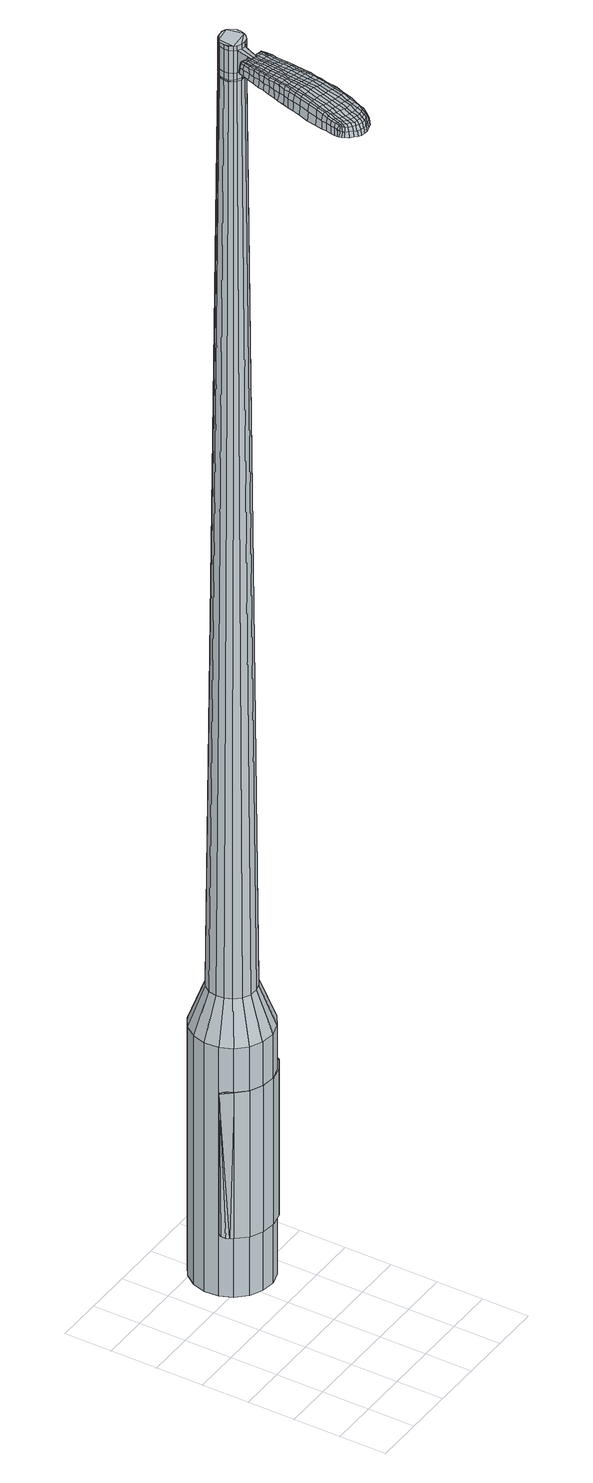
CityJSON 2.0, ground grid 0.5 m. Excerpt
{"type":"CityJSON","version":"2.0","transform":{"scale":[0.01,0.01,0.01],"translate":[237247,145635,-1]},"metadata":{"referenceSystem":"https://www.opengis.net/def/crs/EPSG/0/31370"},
"CityObjects":{
"object1":{"type":"GenericCityObject","attributes":{"cluster":580,"mean_distance_to_centroid":0.295,"new_centroid_x":237248.15,"new_centroid_y":145637.23,"mean_distance_to_camera":15.55,"H1":13.28,"H2":13.48,"Z_final":120.32,"cluster2":-1,"proj_x":237239.04,"proj_y":145634.64,"id_line":14352,"bearing_l":344.12,"distance":9.47,"orientation":"right","G_obj":254.12},"geometry":[{"type":"MultiSurface","lod":"2","boundaries":[[[0,1,2,3]],[[1,4,5,2]],[[4,6,7,5]],[[6,8,9,7]],[[8,10,11,9]],[[10,12,13,11]],[[12,14,15,13]],[[14,16,17,15]],[[16,18,19,17]],[[18,20,21,19]],[[20,22,23,21]],[[22,24,25,23]],[[24,26,27,25]],[[26,28,29,27]],[[28,30,31,29]],[[30,32,33,31]],[[32,34,35,33]],[[34,0,3,35]],[[36,37,38,39]],[[38,40,41,42]],[[41,43,42]],[[42,44,45,46]],[[45,47,46]],[[46,48,49,50]],[[49,51,50]],[[42,46,50,38]],[[50,52,39,38]],[[53,36,39]],[[2,5,7,35]],[[7,9,11,15]],[[11,13,15]],[[15,17,19,23]],[[19,21,23]],[[23,25,27,31]],[[27,29,31]],[[15,23,31,7]],[[31,33,35,7]],[[3,2,35]],[[1,0,54,55]],[[0,34,56,54]],[[34,32,57,56]],[[32,30,58,57]],[[30,28,59,58]],[[28,26,60,59]],[[26,24,61,60]],[[24,22,62,61]],[[22,20,63,62]],[[20,18,64,63]],[[18,16,65,64]],[[16,14,66,65]],[[14,12,67,66]],[[12,10,68,67]],[[10,8,69,68]],[[8,6,70,69]],[[6,4,71,70]],[[4,1,55,71]],[[55,54,72,73]],[[54,56,74,72]],[[56,57,75,74]],[[57,58,76,75]],[[58,59,77,76]],[[59,60,78,77]],[[60,61,79,78]],[[61,62,80,79]],[[62,63,81,80]],[[63,64,82,81]],[[64,65,83,82]],[[65,66,84,83]],[[66,67,85,84]],[[67,68,86,85]],[[68,69,87,86]],[[69,70,88,87]],[[70,71,89,88]],[[71,55,73,89]],[[72,90,91,73]],[[92,93,90,72]],[[94,95,93,92]],[[76,96,95,94]],[[77,97,96,76]],[[78,98,97,77]],[[99,100,98,78]],[[80,101,100,99]],[[102,103,101,80]],[[104,105,103,102]],[[106,107,105,104]],[[108,109,107,106]],[[85,110,109,108]],[[111,112,110,85]],[[87,113,112,111]],[[114,115,113,87]],[[89,116,115,114]],[[73,91,116,89]],[[117,118,119,120]],[[121,117,120,122]],[[123,121,122,124]],[[125,123,124,126]],[[127,125,126,128]],[[129,127,128,130]],[[131,129,130,132]],[[133,131,132,134]],[[135,133,134,136]],[[137,135,136,138]],[[139,137,138,140]],[[141,139,140,142]],[[143,141,142,144]],[[145,143,144,146]],[[147,145,146,148]],[[149,147,148,150]],[[74,92,72]],[[74,75,94,92]],[[75,76,94]],[[79,99,78]],[[79,80,99]],[[81,102,80]],[[81,82,104,102]],[[82,83,106,104]],[[83,84,108,106]],[[84,85,108]],[[86,111,85]],[[86,87,111]],[[88,114,87]],[[88,89,114]],[[151,115,116]],[[151,113,115]],[[152,112,113]],[[152,110,112]],[[153,109,110]],[[153,154,107,109]],[[154,155,105,107]],[[155,156,103,105]],[[156,101,103]],[[157,100,101]],[[157,98,100]],[[158,95,96]],[[158,159,93,95]],[[159,90,93]],[[39,52,149,160]],[[91,90,161,150]],[[53,39,160,118]],[[90,159,119,161]],[[36,53,118,117]],[[159,158,120,119]],[[37,36,117,121]],[[158,96,122,120]],[[38,37,121,123]],[[96,97,124,122]],[[40,38,123,125]],[[97,98,126,124]],[[41,40,125,127]],[[98,157,128,126]],[[43,41,127,129]],[[157,101,130,128]],[[42,43,129,131]],[[101,156,132,130]],[[44,42,131,133]],[[156,155,134,132]],[[45,44,133,135]],[[155,154,136,134]],[[47,45,135,137]],[[154,153,138,136]],[[46,47,137,139]],[[153,110,140,138]],[[48,46,139,141]],[[110,152,142,140]],[[49,48,141,143]],[[152,113,144,142]],[[51,49,143,145]],[[113,151,146,144]],[[50,51,145,147]],[[151,116,148,146]],[[52,50,147,149]],[[116,91,150,148]],[[149,150,162,163]],[[150,161,164,162]],[[161,119,165,164]],[[119,118,166,165]],[[118,160,167,166]],[[160,149,163,167]],[[168,169,170,171]],[[172,168,171,173]],[[168,172,174,175]],[[169,168,175,176]],[[177,178,179,180]],[[181,177,180,182]],[[177,181,183,184]],[[178,177,184,185]],[[186,187,188,189]],[[190,186,189,191]],[[186,190,192,193]],[[187,186,193,194]],[[195,196,197,198]],[[199,195,198,200]],[[195,199,201,202]],[[196,195,202,203]],[[204,205,206,207]],[[208,204,207,209]],[[204,208,210,211]],[[205,204,211,212]],[[213,214,215,216]],[[217,213,216,218]],[[213,217,219,220]],[[214,213,220,221]],[[222,223,224,225]],[[214,222,225,215]],[[222,214,221,226]],[[223,222,226,227]],[[228,229,230,231]],[[223,228,231,224]],[[228,223,227,232]],[[229,228,232,233]],[[234,172,173,235]],[[229,234,235,230]],[[234,229,233,236]],[[172,234,236,174]],[[237,238,239,240]],[[241,237,240,242]],[[237,241,243,244]],[[238,237,244,245]],[[246,247,248,249]],[[238,246,249,239]],[[246,238,245,250]],[[247,246,250,251]],[[252,253,254,255]],[[247,252,255,248]],[[252,247,251,256]],[[253,252,256,257]],[[258,259,260,261]],[[253,258,261,254]],[[258,253,257,262]],[[259,258,262,263]],[[264,169,176,265]],[[259,264,265,260]],[[264,259,263,266]],[[169,264,266,170]],[[267,268,269,270]],[[271,267,270,272]],[[267,271,273,274]],[[268,267,274,275]],[[276,277,278,279]],[[268,276,279,269]],[[276,268,275,280]],[[277,276,280,281]],[[282,283,284,285]],[[277,282,285,278]],[[282,277,281,286]],[[283,282,286,287]],[[288,181,182,289]],[[283,288,289,284]],[[288,283,287,290]],[[181,288,290,183]],[[291,292,293,294]],[[295,291,294,296]],[[291,295,297,298]],[[292,291,298,299]],[[300,301,302,303]],[[292,300,303,293]],[[300,292,299,304]],[[301,300,304,305]],[[306,307,308,309]],[[301,306,309,302]],[[306,301,305,310]],[[307,306,310,311]],[[312,313,314,315]],[[307,312,315,308]],[[312,307,311,316]],[[313,312,316,317]],[[318,178,185,319]],[[313,318,319,314]],[[318,313,317,320]],[[178,318,320,179]],[[321,207,206,322]],[[323,321,322,324]],[[321,323,325,326]],[[207,321,326,209]],[[327,323,324,328]],[[329,327,328,330]],[[327,329,331,332]],[[323,327,332,325]],[[333,329,330,334]],[[335,333,334,336]],[[333,335,337,338]],[[329,333,338,331]],[[339,335,336,340]],[[341,339,340,342]],[[339,341,343,344]],[[335,339,344,337]],[[345,341,342,346]],[[196,345,346,197]],[[345,196,203,347]],[[341,345,347,343]],[[348,349,194,193]],[[350,348,193,192]],[[348,350,351,352]],[[349,348,352,353]],[[354,355,353,352]],[[356,354,352,351]],[[354,356,357,358]],[[355,354,358,359]],[[360,361,359,358]],[[362,360,358,357]],[[360,362,363,364]],[[361,360,364,365]],[[366,367,365,364]],[[368,366,364,363]],[[366,368,201,199]],[[367,366,199,200]],[[369,370,371,372]],[[271,369,372,273]],[[369,271,272,373]],[[370,369,373,374]],[[375,190,191,376]],[[370,375,376,371]],[[375,370,374,377]],[[190,375,377,192]],[[378,379,380,381]],[[217,378,381,219]],[[378,217,218,382]],[[379,378,382,383]],[[384,385,386,387]],[[379,384,387,380]],[[384,379,383,388]],[[385,384,388,389]],[[390,187,194,391]],[[385,390,391,386]],[[390,385,389,392]],[[187,390,392,188]],[[393,394,395,396]],[[175,393,396,176]],[[393,175,174,397]],[[394,393,397,398]],[[399,400,401,402]],[[394,399,402,395]],[[399,394,398,403]],[[400,399,403,404]],[[405,198,197,406]],[[400,405,406,401]],[[405,400,404,407]],[[198,405,407,200]],[[408,409,410,411]],[[180,408,411,182]],[[408,180,179,412]],[[409,408,412,413]],[[414,202,201,415]],[[409,414,415,410]],[[414,409,413,416]],[[202,414,416,203]],[[417,418,419,420]],[[295,417,420,297]],[[417,295,296,421]],[[418,417,421,422]],[[423,208,209,424]],[[418,423,424,419]],[[423,418,422,425]],[[208,423,425,210]],[[426,427,428,429]],[[241,426,429,243]],[[426,241,242,430]],[[427,426,430,431]],[[432,433,434,435]],[[427,432,435,428]],[[432,427,431,436]],[[433,432,436,437]],[[438,205,212,439]],[[433,438,439,434]],[[438,433,437,440]],[[205,438,440,206]],[[441,442,431,430]],[[240,441,430,242]],[[441,240,239,443]],[[442,441,443,444]],[[445,446,437,436]],[[442,445,436,431]],[[445,442,444,447]],[[446,445,447,448]],[[449,322,206,440]],[[446,449,440,437]],[[449,446,448,450]],[[322,449,450,324]],[[451,452,453,454]],[[298,451,454,299]],[[451,298,297,420]],[[452,451,420,419]],[[455,326,325,456]],[[452,455,456,453]],[[455,452,419,424]],[[326,455,424,209]],[[457,458,444,443]],[[249,457,443,239]],[[457,249,248,459]],[[458,457,459,460]],[[461,462,448,447]],[[458,461,447,444]],[[461,458,460,463]],[[462,461,463,464]],[[465,328,324,450]],[[462,465,450,448]],[[465,462,464,466]],[[328,465,466,330]],[[467,468,469,470]],[[304,467,470,305]],[[467,304,299,454]],[[468,467,454,453]],[[471,332,331,472]],[[468,471,472,469]],[[471,468,453,456]],[[332,471,456,325]],[[473,474,460,459]],[[255,473,459,248]],[[473,255,254,475]],[[474,473,475,476]],[[477,478,464,463]],[[474,477,463,460]],[[477,474,476,479]],[[478,477,479,480]],[[481,334,330,466]],[[478,481,466,464]],[[481,478,480,482]],[[334,481,482,336]],[[483,484,485,486]],[[310,483,486,311]],[[483,310,305,470]],[[484,483,470,469]],[[487,338,337,488]],[[484,487,488,485]],[[487,484,469,472]],[[338,487,472,331]],[[489,490,476,475]],[[261,489,475,254]],[[489,261,260,491]],[[490,489,491,492]],[[493,494,480,479]],[[490,493,479,476]],[[493,490,492,495]],[[494,493,495,496]],[[497,340,336,482]],[[494,497,482,480]],[[497,494,496,498]],[[340,497,498,342]],[[499,500,501,502]],[[316,499,502,317]],[[499,316,311,486]],[[500,499,486,485]],[[503,344,343,504]],[[500,503,504,501]],[[503,500,485,488]],[[344,503,488,337]],[[505,506,492,491]],[[265,505,491,260]],[[505,265,176,396]],[[506,505,396,395]],[[507,508,496,495]],[[506,507,495,492]],[[507,506,395,402]],[[508,507,402,401]],[[509,346,342,498]],[[508,509,498,496]],[[509,508,401,406]],[[346,509,406,197]],[[510,511,413,412]],[[320,510,412,179]],[[510,320,317,502]],[[511,510,502,501]],[[512,347,203,416]],[[511,512,416,413]],[[512,511,501,504]],[[347,512,504,343]],[[513,514,374,373]],[[270,513,373,272]],[[513,270,269,515]],[[514,513,515,516]],[[517,350,192,377]],[[514,517,377,374]],[[517,514,516,518]],[[350,517,518,351]],[[519,520,521,522]],[[220,519,522,221]],[[519,220,219,381]],[[520,519,381,380]],[[523,524,525,526]],[[520,523,526,521]],[[523,520,380,387]],[[524,523,387,386]],[[527,349,353,528]],[[524,527,528,525]],[[527,524,386,391]],[[349,527,391,194]],[[529,530,516,515]],[[279,529,515,269]],[[529,279,278,531]],[[530,529,531,532]],[[533,356,351,518]],[[530,533,518,516]],[[533,530,532,534]],[[356,533,534,357]],[[535,536,537,538]],[[226,535,538,227]],[[535,226,221,522]],[[536,535,522,521]],[[539,540,541,542]],[[536,539,542,537]],[[539,536,521,526]],[[540,539,526,525]],[[543,355,359,544]],[[540,543,544,541]],[[543,540,525,528]],[[355,543,528,353]],[[545,546,532,531]],[[285,545,531,278]],[[545,285,284,547]],[[546,545,547,548]],[[549,362,357,534]],[[546,549,534,532]],[[549,546,548,550]],[[362,549,550,363]],[[551,552,553,554]],[[232,551,554,233]],[[551,232,227,538]],[[552,551,538,537]],[[555,556,557,558]],[[552,555,558,553]],[[555,552,537,542]],[[556,555,542,541]],[[559,361,365,560]],[[556,559,560,557]],[[559,556,541,544]],[[361,559,544,359]],[[561,562,548,547]],[[289,561,547,284]],[[561,289,182,411]],[[562,561,411,410]],[[563,368,363,550]],[[562,563,550,548]],[[563,562,410,415]],[[368,563,415,201]],[[564,565,398,397]],[[236,564,397,174]],[[564,236,233,554]],[[565,564,554,553]],[[566,567,404,403]],[[565,566,403,398]],[[566,565,553,558]],[[567,566,558,557]],[[568,367,200,407]],[[567,568,407,404]],[[568,567,557,560]],[[367,568,560,365]],[[569,570,571,572]],[[572,571,573,574]],[[575,573,571,576]],[[576,571,570,577]],[[578,579,580,581]],[[581,580,582,583]],[[584,582,580,585]],[[585,580,579,586]],[[587,588,589,590]],[[590,589,591,592]],[[593,591,589,594]],[[594,589,588,595]],[[596,597,598,599]],[[599,598,600,601]],[[602,600,598,603]],[[603,598,597,604]],[[605,606,607,608]],[[608,607,609,610]],[[611,609,607,612]],[[612,607,606,613]],[[614,615,616,617]],[[617,616,618,619]],[[620,618,616,621]],[[621,616,615,622]],[[623,624,625,626]],[[626,625,615,614]],[[622,615,625,627]],[[627,625,624,628]],[[629,630,631,632]],[[632,631,624,623]],[[628,624,631,633]],[[633,631,630,634]],[[574,573,635,636]],[[636,635,630,629]],[[634,630,635,637]],[[637,635,573,575]],[[638,639,640,641]],[[641,640,642,643]],[[644,642,640,645]],[[645,640,639,646]],[[647,648,649,650]],[[650,649,639,638]],[[646,639,649,651]],[[651,649,648,652]],[[653,654,655,656]],[[656,655,648,647]],[[652,648,655,657]],[[657,655,654,658]],[[659,660,661,662]],[[662,661,654,653]],[[658,654,661,663]],[[663,661,660,664]],[[577,570,665,666]],[[666,665,660,659]],[[664,660,665,667]],[[667,665,570,569]],[[668,669,670,671]],[[671,670,672,673]],[[674,672,670,675]],[[675,670,669,676]],[[677,678,679,680]],[[680,679,669,668]],[[676,669,679,681]],[[681,679,678,682]],[[683,684,685,686]],[[686,685,678,677]],[[682,678,685,687]],[[687,685,684,688]],[[583,582,689,690]],[[690,689,684,683]],[[688,684,689,691]],[[691,689,582,584]],[[692,693,694,695]],[[695,694,696,697]],[[698,696,694,699]],[[699,694,693,700]],[[701,702,703,704]],[[704,703,693,692]],[[700,693,703,705]],[[705,703,702,706]],[[707,708,709,710]],[[710,709,702,701]],[[706,702,709,711]],[[711,709,708,712]],[[713,714,715,716]],[[716,715,708,707]],[[712,708,715,717]],[[717,715,714,718]],[[586,579,719,720]],[[720,719,714,713]],[[718,714,719,721]],[[721,719,579,578]],[[605,608,722,723]],[[723,722,724,725]],[[726,724,722,727]],[[727,722,608,610]],[[725,724,728,729]],[[729,728,730,731]],[[732,730,728,733]],[[733,728,724,726]],[[731,730,734,735]],[[735,734,736,737]],[[738,736,734,739]],[[739,734,730,732]],[[737,736,740,741]],[[741,740,742,743]],[[744,742,740,745]],[[745,740,736,738]],[[743,742,746,747]],[[747,746,597,596]],[[604,597,746,748]],[[748,746,742,744]],[[595,749,750,594]],[[594,750,751,593]],[[752,751,750,753]],[[753,750,749,754]],[[754,755,756,753]],[[753,756,757,752]],[[758,757,756,759]],[[759,756,755,760]],[[760,761,762,759]],[[759,762,763,758]],[[764,763,762,765]],[[765,762,761,766]],[[766,767,768,765]],[[765,768,769,764]],[[602,769,768,600]],[[600,768,767,601]],[[770,771,772,773]],[[773,772,672,674]],[[673,672,772,774]],[[774,772,771,775]],[[592,591,776,777]],[[777,776,771,770]],[[775,771,776,778]],[[778,776,591,593]],[[779,780,781,782]],[[782,781,618,620]],[[619,618,781,783]],[[783,781,780,784]],[[785,786,787,788]],[[788,787,780,779]],[[784,780,787,789]],[[789,787,786,790]],[[595,588,791,792]],[[792,791,786,785]],[[790,786,791,793]],[[793,791,588,587]],[[794,795,796,797]],[[797,796,576,577]],[[575,576,796,798]],[[798,796,795,799]],[[800,801,802,803]],[[803,802,795,794]],[[799,795,802,804]],[[804,802,801,805]],[[596,599,806,807]],[[807,806,801,800]],[[805,801,806,808]],[[808,806,599,601]],[[809,810,811,812]],[[812,811,581,583]],[[578,581,811,813]],[[813,811,810,814]],[[602,603,815,816]],[[816,815,810,809]],[[814,810,815,817]],[[817,815,603,604]],[[818,819,820,821]],[[821,820,696,698]],[[697,696,820,822]],[[822,820,819,823]],[[610,609,824,825]],[[825,824,819,818]],[[823,819,824,826]],[[826,824,609,611]],[[827,828,642,829]],[[829,642,644]],[[643,642,830]],[[642,828,830]],[[831,832,833,834]],[[834,833,828,827]],[[830,828,833,835]],[[835,833,832,836]],[[613,606,837,838]],[[838,837,832,831]],[[836,832,837,839]],[[839,837,606,605]],[[840,841,830]],[[830,841,641,643]],[[638,641,841,842]],[[842,841,840,843]],[[836,844,845,835]],[[835,845,840,830]],[[843,840,845,846]],[[846,845,844,847]],[[605,723,848,839]],[[839,848,844,836]],[[847,844,848,849]],[[849,848,723,725]],[[850,851,852]],[[852,851,699,700]],[[698,699,851,821]],[[821,851,850,818]],[[726,727,853,854]],[[854,853,850,852]],[[818,850,853,825]],[[825,853,727,610]],[[843,855,856,842]],[[842,856,650,638]],[[647,650,856,857]],[[856,855,857]],[[847,858,859,846]],[[846,859,855,843]],[[857,855,859,860]],[[860,859,858,861]],[[725,729,862,849]],[[849,862,858,847]],[[861,858,862,863]],[[863,862,729,731]],[[864,865,866,867]],[[867,866,705,706]],[[700,705,866,852]],[[866,865,852]],[[732,733,868,869]],[[869,868,865,864]],[[852,865,868,854]],[[854,868,733,726]],[[870,871,857]],[[857,871,656,647]],[[653,656,871,872]],[[872,871,870,873]],[[861,874,875,860]],[[860,875,870,857]],[[873,870,875,876]],[[876,875,874,877]],[[731,735,878,863]],[[863,878,874,861]],[[877,874,878,879]],[[879,878,735,737]],[[880,881,882,883]],[[883,882,711,712]],[[706,711,882,867]],[[867,882,881,864]],[[738,739,884,885]],[[885,884,881,880]],[[864,881,884,869]],[[869,884,739,732]],[[873,886,887,872]],[[872,887,662,653]],[[659,662,887,888]],[[888,887,886,889]],[[877,890,891,876]],[[876,891,886,873]],[[889,886,891,892]],[[892,891,890,893]],[[737,741,894,879]],[[879,894,890,877]],[[893,890,894,895]],[[895,894,741,743]],[[896,897,898,899]],[[899,898,717,718]],[[712,717,898,883]],[[883,898,897,880]],[[744,745,900,901]],[[901,900,897,896]],[[880,897,900,885]],[[885,900,745,738]],[[889,902,903,888]],[[888,903,666,659]],[[577,666,903,797]],[[797,903,902,794]],[[893,904,905,892]],[[892,905,902,889]],[[794,902,905,803]],[[803,905,904,800]],[[743,747,906,895]],[[895,906,904,893]],[[800,904,906,807]],[[807,906,747,596]],[[814,907,908,813]],[[813,908,721,578]],[[718,721,908,899]],[[899,908,907,896]],[[604,748,909,817]],[[817,909,907,814]],[[896,907,909,901]],[[901,909,748,744]],[[775,910,911,774]],[[774,911,671,673]],[[668,671,911,912]],[[912,911,910,913]],[[593,751,914,778]],[[778,914,910,775]],[[913,910,914,915]],[[915,914,751,752]],[[916,917,918,919]],[[919,918,621,622]],[[620,621,918,782]],[[782,918,917,779]],[[920,921,922,923]],[[923,922,917,916]],[[779,917,922,788]],[[788,922,921,785]],[[754,749,924,925]],[[925,924,921,920]],[[785,921,924,792]],[[792,924,749,595]],[[913,926,927,912]],[[912,927,680,668]],[[677,680,927,928]],[[928,927,926,929]],[[752,757,930,915]],[[915,930,926,913]],[[929,926,930,931]],[[931,930,757,758]],[[932,933,934,935]],[[935,934,627,628]],[[622,627,934,919]],[[919,934,933,916]],[[936,937,938,939]],[[939,938,933,932]],[[916,933,938,923]],[[923,938,937,920]],[[760,755,940,941]],[[941,940,937,936]],[[920,937,940,925]],[[925,940,755,754]],[[929,942,943,928]],[[928,943,686,677]],[[683,686,943,944]],[[944,943,942,945]],[[758,763,946,931]],[[931,946,942,929]],[[945,942,946,947]],[[947,946,763,764]],[[948,949,950,951]],[[951,950,633,634]],[[628,633,950,935]],[[935,950,949,932]],[[952,953,954,955]],[[955,954,949,948]],[[932,949,954,939]],[[939,954,953,936]],[[766,761,956,957]],[[957,956,953,952]],[[936,953,956,941]],[[941,956,761,760]],[[945,958,959,944]],[[944,959,690,683]],[[583,690,959,812]],[[812,959,958,809]],[[764,769,960,947]],[[947,960,958,945]],[[809,958,960,816]],[[816,960,769,602]],[[799,961,962,798]],[[798,962,637,575]],[[634,637,962,951]],[[951,962,961,948]],[[805,963,964,804]],[[804,964,961,799]],[[948,961,964,955]],[[955,964,963,952]],[[601,767,965,808]],[[808,965,963,805]],[[952,963,965,957]],[[957,965,767,766]],[[569,572,171,170]],[[572,574,173,171]],[[584,585,184,183]],[[585,586,185,184]],[[587,590,189,188]],[[590,592,191,189]],[[611,612,211,210]],[[612,613,212,211]],[[614,617,216,215]],[[617,619,218,216]],[[623,626,225,224]],[[626,614,215,225]],[[629,632,231,230]],[[632,623,224,231]],[[574,636,235,173]],[[636,629,230,235]],[[644,645,244,243]],[[645,646,245,244]],[[646,651,250,245]],[[651,652,251,250]],[[652,657,256,251]],[[657,658,257,256]],[[658,663,262,257]],[[663,664,263,262]],[[664,667,266,263]],[[667,569,170,266]],[[674,675,274,273]],[[675,676,275,274]],[[676,681,280,275]],[[681,682,281,280]],[[682,687,286,281]],[[687,688,287,286]],[[688,691,290,287]],[[691,584,183,290]],[[692,695,294,293]],[[695,697,296,294]],[[701,704,303,302]],[[704,692,293,303]],[[707,710,309,308]],[[710,701,302,309]],[[713,716,315,314]],[[716,707,308,315]],[[586,720,319,185]],[[720,713,314,319]],[[770,773,372,371]],[[773,674,273,372]],[[592,777,376,191]],[[777,770,371,376]],[[619,783,382,218]],[[783,784,383,382]],[[784,789,388,383]],[[789,790,389,388]],[[790,793,392,389]],[[793,587,188,392]],[[697,822,421,296]],[[822,823,422,421]],[[823,826,425,422]],[[826,611,210,425]],[[827,829,429,428]],[[829,644,243,429]],[[831,834,435,434]],[[834,827,428,435]],[[613,838,439,212]],[[838,831,434,439]],[[966,967,968,969]],[[970,971,969,968]],[[972,973,974,975]],[[976,977,978,979]],[[967,980,981,968]],[[982,970,968,981]],[[983,972,975,984]],[[985,986,977,976]],[[980,987,988,981]],[[988,989,982,981]],[[990,983,984,991]],[[992,986,985,993]],[[987,994,995,988]],[[995,996,989,988]],[[997,990,991,998]],[[999,992,993,1000]],[[1001,1002,1003,1004]],[[1005,1006,1002,1001]],[[1005,1007,1008,1006]],[[1007,1009,1010,1008]],[[1011,1012,1013,1014]],[[1015,1016,1012,1011]],[[1017,1018,1016,1015]],[[1019,1020,1018,1017]],[[1014,1003,1002,1011]],[[1011,1002,1006,1015]],[[1006,1008,1017,1015]],[[1008,1010,1019,1017]],[[975,974,971,970]],[[984,975,970,982]],[[989,991,984,982]],[[996,998,991,989]],[[976,979,973,972]],[[985,976,972,983]],[[993,985,983,990]],[[1000,993,990,997]],[[977,1001,1004,978]],[[986,1005,1001,977]],[[1007,1005,986,992]],[[1009,1007,992,999]],[[1021,1022,1023,1024]],[[1023,1025,1026,1027]],[[1023,1027,1028,1029]],[[1023,1029,1024]],[[1030,1021,1024,1031]],[[1032,1031,1024,1033]],[[1034,1033,1024]],[[1035,1023,1022,1036]],[[1037,1035,1036,1038]],[[1039,1037,1038,1040]],[[1041,1039,1040,1042]],[[1043,1041,1042,1044]],[[1044,1045,1046,1047]],[[1044,1047,1048,1049]],[[1044,1049,1050,1051]],[[1050,1052,1053,1054]],[[1050,1054,1055,1056]],[[1050,1056,1051]],[[1044,1051,1043]],[[1057,1058,1022,1021]],[[1059,1060,1025,1023]],[[1061,1062,1034,1024]],[[1058,1063,1036,1022]],[[1064,1059,1023,1035]],[[1063,1065,1038,1036]],[[1066,1064,1035,1037]],[[1065,1067,1040,1038]],[[1068,1066,1037,1039]],[[1067,1069,1042,1040]],[[1070,1068,1039,1041]],[[1069,1071,1044,1042]],[[1072,1070,1041,1043]],[[1071,1073,1045,1044]],[[1074,1075,1052,1050]],[[1076,1072,1043,1051]],[[1046,1045,1073,1077]],[[1047,1046,1077,1078]],[[1048,1047,1078,1079]],[[1049,1048,1079,1080]],[[1050,1049,1080,1074]],[[1081,1057,1021,1030]],[[1082,1081,1030,1031]],[[1083,1082,1031,1032]],[[1084,1083,1032,1033]],[[1062,1084,1033,1034]],[[1026,1025,1060,1085]],[[1053,1052,1075,1086]],[[1027,1026,1085,1087]],[[1028,1027,1087,1088]],[[1029,1028,1088,1089]],[[1024,1029,1089,1061]],[[1054,1053,1086,1090]],[[1055,1054,1090,1091]],[[1056,1055,1091,1092]],[[1051,1056,1092,1076]]]}]}
},
"vertices":[
[104,180,384],[91,186,384],[91,186,96],[104,180,96],[81,197,384],[81,197,96],[75,210,384],[75,210,96],[74,225,384],[74,225,96],[78,239,384],[78,239,96],[87,251,384],[87,251,96],[99,259,384],[99,259,96],[113,263,384],[113,263,96],[128,261,384],[128,261,96],[141,255,384],[141,255,96],[151,244,384],[151,244,96],[157,231,384],[157,231,96],[158,216,384],[158,216,96],[154,202,384],[154,202,96],[145,190,384],[145,190,96],[133,182,384],[133,182,96],[119,178,384],[119,178,96],[121,208,1524],[125,211,1524],[128,215,1524],[112,208,1524],[129,219,1524],[129,224,1524],[124,232,1524],[127,228,1524],[120,234,1524],[115,234,1524],[107,230,1524],[110,233,1524],[104,227,1524],[103,222,1524],[105,213,1524],[103,217,1524],[108,210,1524],[117,207,1524],[109,196,429],[101,200,429],[118,196,429],[126,198,429],[134,203,429],[139,210,429],[141,218,429],[140,227,429],[137,235,429],[131,241,429],[123,245,429],[114,246,429],[106,244,429],[98,239,429],[93,232,429],[91,223,429],[92,215,429],[95,207,429],[112,208,1483],[108,210,1483],[117,207,1483],[121,208,1483],[125,211,1483],[128,215,1483],[129,219,1483],[129,224,1483],[127,228,1483],[124,232,1483],[120,234,1483],[115,234,1483],[110,233,1483],[107,230,1483],[104,227,1483],[103,222,1483],[103,217,1483],[105,213,1483],[112,208,1485],[108,210,1485],[117,208,1483],[117,208,1485],[121,209,1483],[121,209,1485],[125,211,1485],[128,215,1485],[129,219,1485],[128,224,1483],[128,224,1485],[127,228,1485],[124,231,1483],[124,231,1485],[119,233,1483],[119,233,1485],[115,233,1483],[115,233,1485],[111,232,1483],[111,232,1485],[107,230,1485],[104,226,1483],[104,226,1485],[103,222,1485],[104,218,1483],[104,218,1485],[105,213,1485],[121,208,1519],[117,207,1519],[117,207,1493],[121,208,1493],[125,211,1519],[125,211,1493],[128,215,1519],[128,215,1493],[129,219,1519],[129,219,1493],[129,224,1519],[129,224,1493],[127,228,1519],[127,228,1493],[124,232,1519],[124,232,1493],[120,234,1519],[120,234,1493],[115,234,1519],[115,234,1493],[110,233,1519],[110,233,1493],[107,230,1519],[107,230,1493],[104,227,1519],[104,227,1493],[103,222,1519],[103,222,1493],[103,217,1519],[103,217,1493],[105,213,1519],[105,213,1493],[108,210,1519],[108,210,1493],[103,217,1485],[104,227,1485],[110,233,1485],[115,234,1485],[120,234,1485],[124,232,1485],[129,224,1485],[121,208,1485],[117,207,1485],[112,208,1519],[112,208,1493],[104,191,1513],[104,191,1518],[107,190,1513],[110,189,1513],[110,189,1518],[107,190,1518],[68,124,1519],[70,131,1518],[69,130,1509],[66,123,1510],[66,116,1519],[64,115,1510],[67,116,1526],[70,124,1525],[72,131,1525],[105,113,1519],[107,120,1518],[106,121,1525],[104,114,1525],[103,105,1519],[102,106,1526],[104,103,1510],[106,111,1510],[108,118,1509],[68,47,1519],[65,48,1519],[64,47,1513],[68,46,1513],[72,47,1519],[72,46,1513],[73,49,1524],[69,49,1524],[65,50,1524],[88,119,1530],[90,126,1529],[87,127,1529],[85,120,1530],[86,110,1531],[83,111,1531],[90,109,1530],[92,118,1530],[94,125,1529],[110,196,1512],[108,197,1512],[107,196,1517],[110,195,1517],[113,195,1512],[113,194,1517],[113,195,1506],[110,195,1506],[107,196,1506],[53,67,1519],[54,70,1519],[52,69,1512],[52,66,1512],[53,64,1518],[52,64,1512],[54,64,1522],[55,66,1523],[55,70,1524],[55,75,1519],[56,80,1519],[54,79,1512],[53,74,1512],[56,75,1524],[57,80,1525],[57,86,1519],[59,93,1519],[57,93,1511],[55,85,1511],[58,86,1526],[61,94,1526],[62,104,1519],[60,104,1510],[64,105,1526],[92,194,1513],[90,186,1513],[91,187,1518],[94,194,1517],[95,199,1512],[95,198,1516],[93,198,1506],[91,193,1507],[88,186,1507],[87,179,1514],[85,172,1515],[86,173,1520],[89,180,1519],[86,179,1507],[83,172,1507],[82,165,1515],[80,158,1516],[81,159,1522],[84,166,1521],[81,165,1508],[78,157,1508],[77,151,1517],[75,144,1517],[77,145,1524],[79,152,1523],[76,150,1508],[73,144,1509],[73,137,1518],[74,138,1524],[71,137,1509],[87,56,1519],[89,59,1519],[88,60,1524],[86,57,1523],[86,54,1518],[86,55,1522],[87,53,1512],[88,55,1512],[90,58,1512],[90,64,1519],[93,69,1519],[91,70,1525],[89,64,1524],[92,62,1512],[94,67,1512],[94,75,1519],[97,82,1519],[96,83,1526],[93,76,1526],[95,73,1511],[98,81,1511],[100,93,1519],[99,95,1526],[101,92,1510],[121,185,1513],[120,178,1513],[121,177,1507],[122,184,1507],[122,191,1512],[123,190,1506],[121,190,1516],[121,186,1517],[119,179,1518],[118,170,1514],[117,163,1515],[118,162,1507],[119,169,1507],[117,172,1519],[116,164,1520],[115,156,1515],[113,149,1516],[114,147,1508],[116,154,1508],[114,157,1521],[112,150,1522],[112,141,1517],[110,134,1517],[111,133,1509],[113,140,1508],[111,143,1523],[109,135,1524],[108,127,1518],[110,125,1509],[107,128,1524],[108,190,1519],[106,191,1519],[106,183,1520],[104,184,1520],[109,182,1520],[111,189,1519],[104,176,1522],[102,176,1522],[102,168,1523],[100,169,1523],[105,168,1523],[107,175,1521],[100,161,1524],[98,162,1524],[98,154,1525],[96,155,1525],[101,153,1525],[103,160,1524],[96,147,1526],[93,148,1526],[94,140,1527],[91,141,1527],[98,139,1527],[100,146,1526],[92,133,1528],[89,134,1528],[96,132,1528],[69,52,1527],[66,53,1527],[73,52,1526],[75,56,1527],[71,56,1528],[67,57,1528],[72,62,1529],[69,63,1529],[77,62,1528],[79,69,1530],[74,69,1530],[71,70,1530],[76,76,1531],[73,77,1531],[81,76,1530],[83,84,1531],[79,85,1531],[75,86,1531],[82,97,1531],[79,98,1531],[86,97,1531],[85,52,1518],[82,50,1519],[82,49,1513],[85,51,1513],[84,54,1523],[82,52,1523],[77,49,1519],[78,48,1513],[77,50,1524],[54,62,1518],[54,59,1518],[55,60,1523],[55,63,1523],[52,61,1513],[53,59,1513],[56,56,1519],[59,53,1519],[59,54,1524],[57,57,1523],[55,55,1513],[58,52,1513],[61,50,1519],[62,52,1524],[61,49,1513],[71,124,1528],[73,123,1528],[75,130,1528],[74,131,1527],[69,116,1528],[71,115,1529],[76,123,1529],[79,122,1530],[81,128,1529],[78,129,1528],[73,114,1529],[76,113,1530],[82,120,1530],[84,128,1529],[79,112,1531],[102,115,1528],[100,116,1529],[98,107,1529],[100,107,1528],[104,122,1527],[102,123,1528],[96,117,1529],[94,108,1530],[98,124,1528],[122,193,1512],[120,193,1512],[119,192,1517],[121,192,1517],[122,192,1506],[120,192,1506],[117,194,1512],[116,193,1517],[117,193,1506],[96,200,1512],[98,200,1512],[97,199,1506],[95,200,1506],[96,199,1517],[98,199,1517],[100,199,1512],[103,199,1512],[102,198,1506],[99,199,1506],[100,198,1517],[103,197,1517],[105,198,1512],[105,197,1506],[105,197,1517],[95,194,1519],[96,193,1519],[92,187,1520],[94,186,1520],[99,193,1519],[101,192,1519],[96,186,1520],[99,185,1520],[103,191,1519],[101,184,1520],[119,187,1519],[118,187,1519],[116,180,1520],[118,179,1520],[115,188,1519],[113,181,1520],[90,180,1521],[92,179,1521],[88,173,1522],[89,172,1522],[94,179,1521],[97,178,1521],[92,171,1522],[94,171,1523],[99,177,1522],[97,170,1523],[116,172,1521],[114,173,1521],[112,165,1522],[114,165,1522],[111,174,1521],[109,166,1522],[85,166,1523],[87,165,1523],[83,159,1524],[85,158,1524],[89,164,1523],[92,164,1524],[87,157,1525],[90,157,1525],[95,163,1524],[93,156,1525],[113,158,1523],[111,158,1523],[109,151,1524],[111,150,1524],[107,159,1524],[105,152,1525],[81,152,1525],[82,151,1525],[78,145,1526],[80,144,1526],[85,150,1526],[88,149,1526],[83,143,1527],[86,142,1527],[91,149,1526],[88,142,1527],[109,143,1525],[107,144,1525],[105,137,1526],[107,136,1526],[103,145,1526],[102,138,1527],[76,138,1527],[78,137,1527],[80,136,1527],[83,135,1528],[86,135,1528],[106,129,1527],[104,130,1527],[100,131,1528],[85,56,1525],[82,54,1525],[86,59,1526],[84,58,1526],[78,53,1526],[80,57,1527],[55,65,1525],[56,63,1525],[57,66,1526],[56,68,1525],[58,60,1525],[60,57,1526],[61,61,1527],[59,64,1526],[63,54,1526],[64,59,1527],[88,64,1526],[86,63,1527],[90,70,1527],[88,69,1528],[81,62,1528],[83,69,1529],[57,73,1526],[58,72,1527],[60,78,1528],[58,79,1527],[60,69,1527],[62,67,1528],[64,74,1529],[62,76,1528],[65,65,1528],[67,72,1530],[92,76,1528],[89,75,1529],[94,84,1528],[92,84,1529],[85,75,1529],[88,84,1530],[60,85,1528],[61,84,1528],[63,92,1529],[62,93,1528],[63,82,1529],[66,80,1530],[69,89,1530],[66,90,1530],[69,79,1530],[72,87,1531],[97,95,1529],[95,95,1529],[91,96,1530],[65,104,1528],[67,103,1529],[69,102,1530],[72,101,1530],[76,100,1531],[70,129,1509],[72,130,1518],[70,123,1518],[68,122,1509],[67,115,1519],[66,114,1510],[69,116,1525],[72,124,1525],[74,130,1525],[104,122,1525],[105,120,1518],[103,114,1518],[102,115,1525],[101,105,1519],[100,106,1525],[102,103,1510],[104,112,1509],[106,119,1509],[65,50,1513],[65,50,1519],[69,50,1519],[68,49,1513],[72,49,1519],[72,49,1513],[73,51,1524],[69,51,1524],[66,52,1524],[87,126,1528],[90,125,1528],[88,118,1529],[85,119,1529],[86,110,1529],[83,110,1529],[89,109,1529],[92,117,1529],[93,124,1528],[107,194,1516],[107,195,1512],[110,194,1512],[109,193,1516],[112,193,1512],[112,192,1516],[113,192,1506],[109,193,1506],[107,194,1506],[54,69,1512],[56,70,1519],[55,67,1518],[54,66,1512],[55,64,1518],[54,64,1512],[56,65,1522],[56,66,1523],[57,70,1523],[56,79,1512],[58,80,1519],[56,74,1519],[55,74,1512],[58,74,1524],[59,80,1525],[59,92,1511],[61,93,1519],[59,85,1519],[57,85,1511],[60,86,1525],[62,93,1526],[64,104,1519],[62,103,1510],[66,104,1526],[93,186,1518],[92,186,1513],[94,193,1513],[95,193,1517],[96,198,1512],[97,197,1515],[95,197,1506],[93,192,1506],[90,185,1507],[88,172,1520],[87,172,1514],[89,179,1514],[90,179,1519],[88,178,1507],[85,171,1507],[83,158,1522],[82,157,1516],[84,165,1515],[86,165,1521],[83,164,1508],[80,157,1508],[79,144,1523],[77,144,1517],[79,151,1516],[81,151,1522],[78,150,1508],[75,143,1508],[75,137,1517],[76,137,1524],[73,136,1509],[86,61,1523],[87,60,1519],[86,57,1518],[85,58,1523],[85,55,1518],[84,56,1522],[86,54,1512],[87,56,1512],[88,59,1512],[90,71,1525],[91,70,1519],[89,64,1519],[88,65,1524],[90,63,1512],[92,68,1512],[94,84,1526],[95,83,1519],[93,75,1519],[91,76,1525],[94,74,1511],[96,81,1511],[98,94,1519],[97,95,1526],[99,92,1510],[119,177,1507],[118,178,1513],[119,185,1513],[120,184,1506],[120,190,1512],[121,189,1506],[119,190,1515],[119,186,1517],[117,179,1518],[116,162,1507],[115,163,1514],[116,171,1514],[117,169,1507],[115,172,1519],[114,165,1520],[112,147,1508],[111,149,1516],[113,156,1515],[114,155,1508],[112,157,1521],[110,150,1522],[109,133,1508],[108,135,1517],[110,142,1516],[111,140,1508],[109,143,1522],[107,136,1523],[106,127,1517],[108,126,1509],[105,129,1524],[108,189,1518],[106,190,1518],[106,182,1519],[104,183,1519],[109,181,1519],[111,188,1518],[104,175,1520],[102,176,1520],[102,168,1521],[100,169,1521],[105,167,1521],[107,174,1520],[100,161,1523],[97,161,1523],[98,154,1524],[95,154,1524],[101,153,1524],[103,160,1523],[96,146,1525],[93,147,1525],[94,139,1526],[91,140,1526],[97,138,1526],[99,146,1525],[92,132,1527],[89,133,1527],[95,131,1527],[66,54,1526],[70,53,1526],[73,53,1525],[74,57,1526],[71,57,1526],[67,58,1526],[69,64,1528],[72,63,1528],[76,63,1527],[78,69,1528],[74,70,1529],[71,71,1529],[73,78,1530],[76,77,1530],[80,76,1529],[83,84,1530],[79,85,1530],[76,86,1530],[79,98,1530],[82,97,1530],[86,97,1530],[82,51,1513],[81,52,1518],[83,54,1518],[84,53,1512],[83,55,1523],[81,54,1523],[77,51,1519],[77,50,1513],[77,52,1523],[57,61,1523],[56,60,1518],[55,62,1518],[56,63,1523],[54,62,1512],[55,60,1512],[61,56,1523],[60,54,1519],[58,57,1519],[59,58,1523],[57,57,1513],[59,54,1513],[63,52,1519],[63,53,1524],[62,51,1513],[76,130,1527],[74,123,1527],[73,124,1527],[75,130,1526],[70,115,1527],[71,115,1528],[81,128,1528],[79,121,1528],[76,122,1528],[78,129,1527],[74,114,1528],[77,113,1529],[82,120,1529],[84,127,1528],[80,111,1529],[97,107,1528],[100,115,1527],[101,115,1527],[99,107,1527],[103,122,1526],[101,122,1527],[96,116,1528],[94,108,1528],[98,123,1527],[118,191,1516],[119,191,1512],[120,191,1512],[119,191,1516],[121,190,1506],[120,190,1506],[116,192,1512],[115,191,1516],[116,191,1506],[96,197,1506],[97,198,1512],[95,198,1506],[97,197,1516],[101,196,1506],[102,196,1512],[99,197,1512],[99,196,1506],[100,196,1516],[102,195,1516],[104,196,1512],[104,195,1506],[104,195,1516],[96,192,1518],[96,193,1518],[93,186,1519],[94,186,1519],[101,191,1518],[98,192,1518],[96,185,1519],[99,184,1519],[103,190,1518],[101,184,1519],[117,186,1518],[118,186,1518],[116,179,1519],[114,187,1518],[112,180,1519],[92,179,1520],[91,179,1520],[89,172,1521],[97,177,1520],[94,178,1520],[92,171,1521],[94,170,1521],[99,176,1520],[97,169,1521],[112,165,1521],[114,172,1520],[115,172,1520],[113,165,1521],[110,173,1520],[109,166,1521],[87,164,1522],[86,165,1522],[84,158,1523],[85,157,1523],[92,163,1522],[90,164,1522],[87,157,1523],[90,156,1524],[95,162,1523],[93,155,1524],[108,151,1523],[110,158,1522],[111,158,1522],[110,150,1523],[107,159,1522],[105,152,1523],[83,150,1524],[82,151,1524],[79,144,1525],[80,144,1525],[88,149,1525],[85,150,1524],[83,143,1525],[86,142,1526],[91,148,1525],[88,141,1526],[105,136,1525],[107,143,1524],[108,143,1524],[106,136,1525],[103,144,1524],[101,137,1525],[78,137,1526],[77,137,1526],[83,135,1527],[81,136,1526],[86,134,1527],[103,129,1526],[104,129,1526],[99,130,1526],[82,56,1524],[84,57,1524],[85,60,1525],[83,59,1525],[78,54,1525],[79,58,1525],[58,67,1525],[58,63,1524],[57,65,1524],[57,69,1525],[62,61,1526],[61,58,1525],[59,60,1524],[60,64,1525],[64,56,1525],[64,59,1526],[85,64,1526],[87,65,1526],[89,71,1526],[87,70,1527],[81,63,1526],[83,69,1527],[61,78,1527],[59,72,1526],[58,74,1526],[60,79,1526],[65,74,1528],[63,67,1527],[61,70,1526],[63,76,1527],[66,65,1527],[68,72,1528],[89,76,1527],[91,76,1527],[93,84,1527],[91,84,1528],[85,76,1528],[87,84,1529],[64,92,1528],[62,84,1527],[61,85,1527],[63,93,1527],[69,89,1529],[67,80,1529],[64,82,1528],[67,90,1528],[70,79,1529],[72,87,1530],[94,95,1528],[96,95,1528],[90,96,1529],[68,103,1528],[67,104,1528],[73,101,1529],[70,102,1529],[76,99,1530],[95,197,1508],[101,196,1508],[91,165,1509],[84,167,1509],[85,144,1510],[77,146,1510],[73,106,1512],[64,109,1512],[69,126,1511],[78,123,1511],[68,89,1513],[65,76,1514],[57,78,1514],[59,91,1513],[108,194,1508],[99,162,1509],[93,142,1510],[82,104,1512],[87,121,1511],[77,86,1513],[74,73,1514],[114,192,1508],[107,160,1509],[101,139,1510],[91,101,1512],[96,118,1511],[82,71,1514],[86,84,1513],[121,190,1508],[114,158,1509],[110,137,1510],[100,99,1512],[105,116,1511],[91,69,1514],[95,81,1513],[62,63,1514],[62,58,1514],[55,60,1514],[54,65,1514],[70,60,1514],[69,56,1514],[78,58,1514],[76,54,1514],[86,56,1514],[82,52,1514],[63,52,1515],[66,49,1515],[65,49,1515],[59,54,1515],[67,51,1515],[67,48,1515],[72,50,1515],[68,48,1515],[76,49,1515],[69,48,1515],[148,192,334],[146,188,334],[146,188,165],[154,200,171],[148,192,165],[150,195,165],[152,197,166],[153,199,167],[154,200,169],[150,195,334],[152,197,333],[153,199,332],[154,200,331],[154,200,328],[133,180,165],[133,180,334],[119,177,165],[119,177,334],[104,179,165],[104,179,334],[90,185,165],[90,185,334],[80,196,165],[80,196,334],[78,200,334],[76,203,334],[75,206,333],[74,207,332],[74,209,331],[74,209,328],[78,200,165],[74,209,171],[74,209,169],[74,207,167],[75,206,166],[76,203,165],[146,194,334],[144,190,334],[144,190,165],[146,194,165],[152,202,171],[152,202,328],[132,183,334],[132,183,165],[119,180,334],[119,180,165],[105,181,334],[105,181,165],[92,187,334],[92,187,165],[82,197,334],[82,197,165],[81,201,334],[76,210,328],[76,210,171],[81,201,165],[79,204,334],[78,207,333],[77,209,332],[76,210,331],[148,197,334],[150,199,333],[151,200,332],[152,201,331],[148,197,165],[76,210,169],[150,199,166],[151,200,167],[152,201,169],[77,209,167],[78,207,166],[79,204,165]
]}
